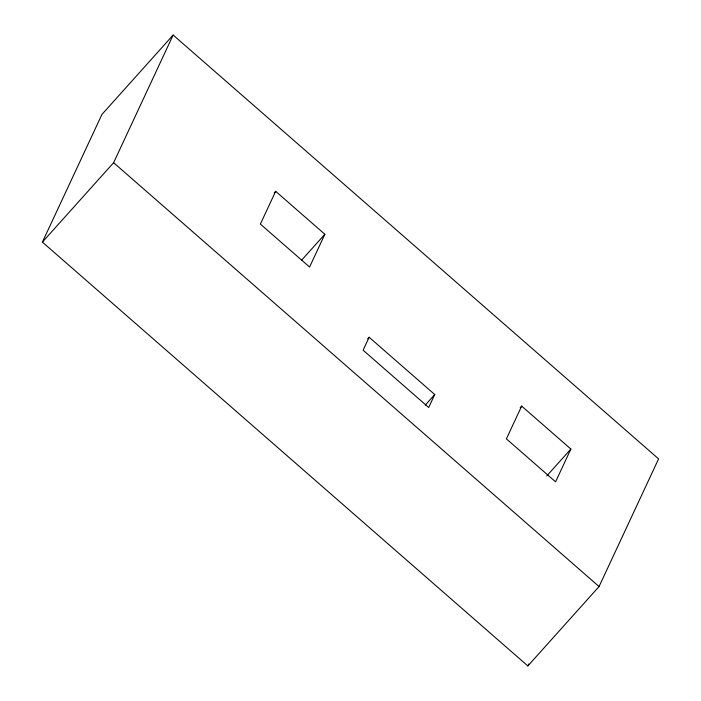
<?xml version="1.0" encoding="UTF-8"?>
<svg xmlns="http://www.w3.org/2000/svg" width="701" height="701" viewBox="0 0 701 701"><rect width="100%" height="100%" fill="white"/><g stroke="black" fill="none" stroke-linecap="round" stroke-linejoin="round"><path stroke-width="1.05" d="M42.402 242.108L101.934 114.456L173.138 35.05L658.598 458.892L599.066 586.544L527.862 665.95L42.402 242.108L113.615 162.702L173.138 35.05M275.659 191.312L260.378 224.092L309.579 267.046L324.861 234.274L275.659 191.312L274.205 192.941M369.147 337.26L363.118 350.202L428.714 407.474L434.751 394.532L369.147 337.26L367.683 338.89M521.667 406.098L506.385 438.87L555.586 481.832L570.868 449.052L521.667 406.098L520.212 407.728M527.862 665.95L528.782 663.97M301.491 260.334L324.861 234.274M425.253 405.125L434.751 394.532M546.771 475.926L570.868 449.052M113.615 162.702L599.066 586.544"/></g></svg>
